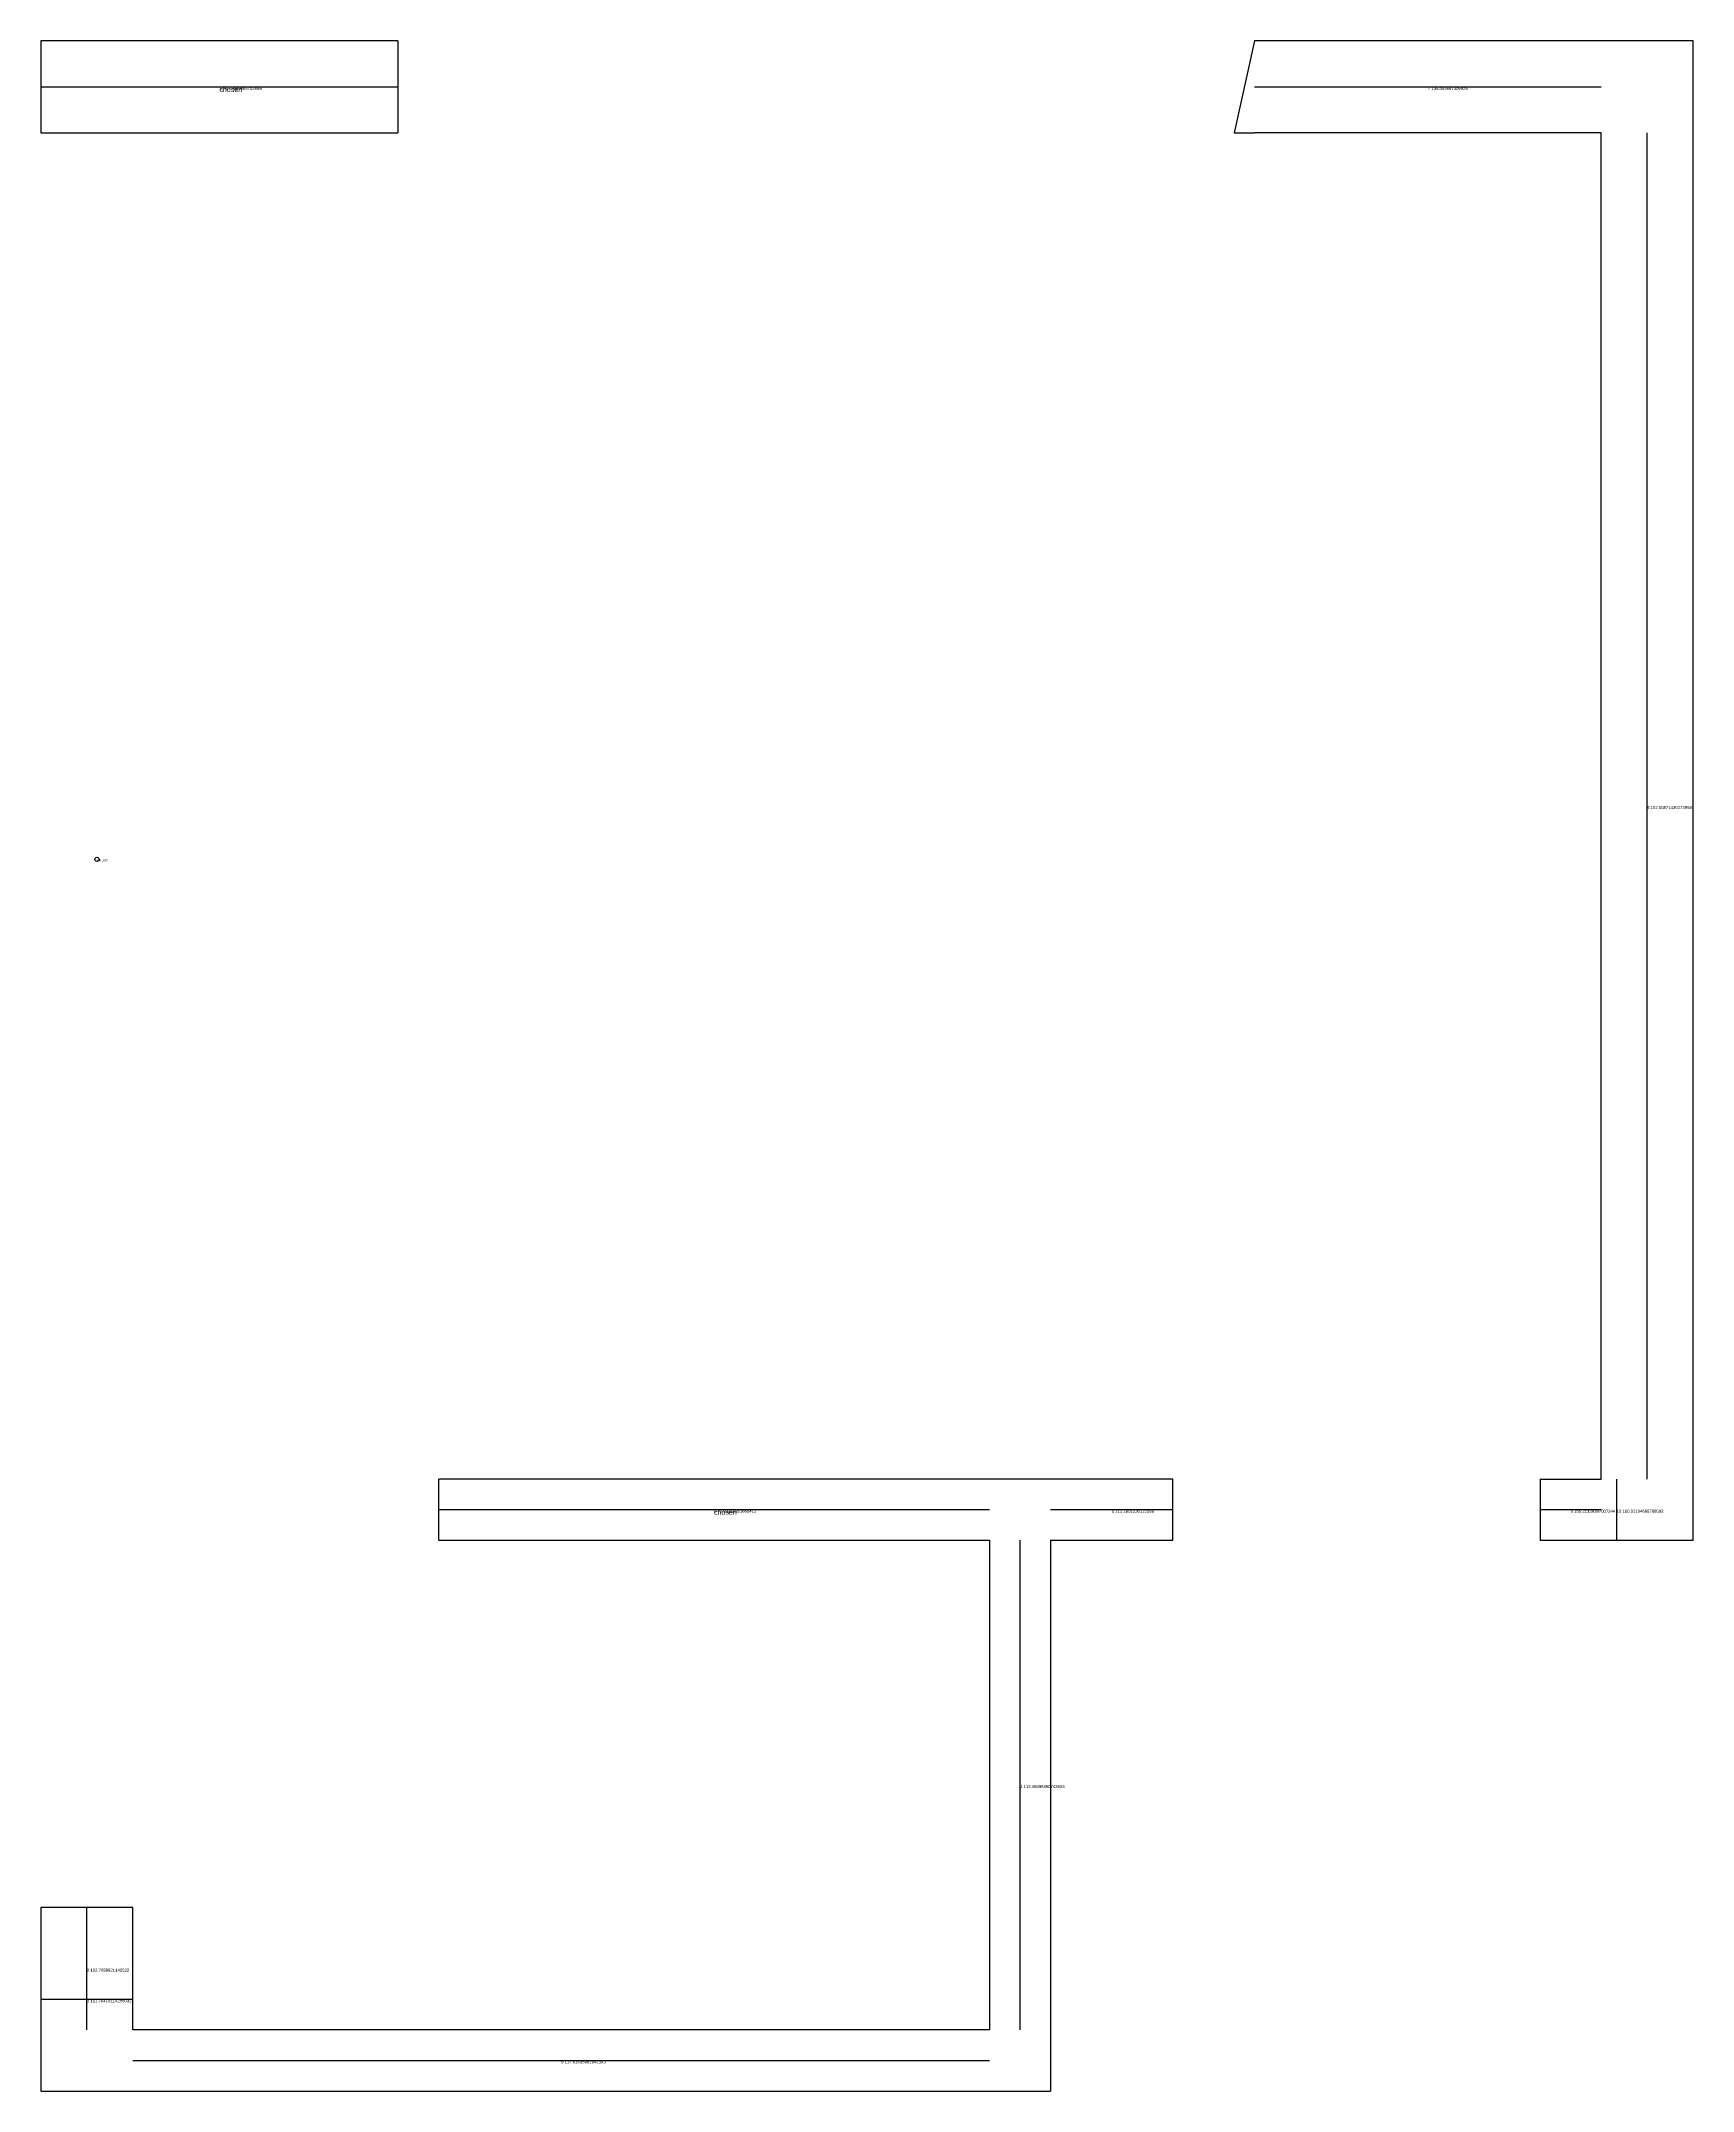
# Model space of a CAD drawing. Header units: metres. Extents: x 526 to 688, y 519 to 720.
import ezdxf

# ---------------------------------------------------------------- set-up
doc = ezdxf.new("R2010")
doc.units = ezdxf.units.M

msp = doc.modelspace()

# ---------------------------------------------------------------- linework, layer by layer
at = {"layer": 'centrelines'}
for p, q in [((526, 715.5), (561, 715.5)), ((645, 715.5), (679, 715.5)), ((683.5, 579), (683.5, 711)), ((680.5, 579), (680.5, 573)), ((565, 576), (619, 576)), ((625, 576), (637, 576)), ((673, 576), (679, 576)), ((622, 573), (622, 525)), ((530.5, 525), (530.5, 537)), ((526, 528), (535, 528)), ((535, 522), (619, 522))]:
    msp.add_line(p, q, dxfattribs=at)
at = {"layer": 'entity_location'}
msp.add_circle((531.49, 639.76), 0.2, dxfattribs=at)
at = {"layer": 'wall'}
for p, q in [((561, 720), (526, 720)), ((526, 720), (526, 711)), ((561, 720), (561, 711)), ((645, 720), (643, 711)), ((688, 720), (645, 720)), ((688, 573), (688, 720)), ((526, 711), (561, 711)), ((643, 711), (645, 711)), ((679, 711), (645, 711)), ((679, 579), (679, 711)), ((565, 573), (565, 579)), ((637, 579), (565, 579)), ((637, 573), (637, 579)), ((673, 579), (679, 579)), ((673, 579), (673, 573)), ((565, 573), (619, 573)), ((619, 573), (619, 525)), ((625, 573), (637, 573)), ((625, 573), (625, 519)), ((673, 573), (688, 573)), ((535, 537), (526, 537)), ((526, 537), (526, 519)), ((535, 525), (535, 537)), ((619, 525), (535, 525)), ((526, 519), (625, 519))]:
    msp.add_line(p, q, dxfattribs=at)

# ---------------------------------------------------------------- texts
at = {"layer": 'centrelines', "char_height": 0.3, "attachment_point": 1}
for s, insert in [('1 75.73589885743968', (543.5, 715.5)), ('7 136.455687306925', (662, 715.5)), ('8 152.00871430273958', (683.5, 645)), ('0 72.03259351669413', (592, 576)), ('5 113.1801230122588', (631, 576)), ('9 155.21139397007244', (676, 576)), ('10 160.92194668788582', (680.5, 576)), ('4 112.46898490743553', (622, 549)), ('2 102.7688821140522', (530.5, 531)), ('3 111.76410114256032', (530.5, 528)), ('6 117.81635961942393', (577, 522))]:
    msp.add_mtext(s, dxfattribs=dict(at, insert=insert))
at = {"layer": 'chosen_line', "color": 3, "char_height": 0.5, "attachment_point": 1}
for insert in [(543.5, 715.5), (592, 576)]:
    msp.add_mtext('chosen', dxfattribs=dict(at, insert=insert))
at = {"layer": 'debug', "insert": (531.49, 639.76), "char_height": 0.2, "attachment_point": 1}
msp.add_mtext('531, 639', dxfattribs=at)

doc.saveas('drawing.dxf')
